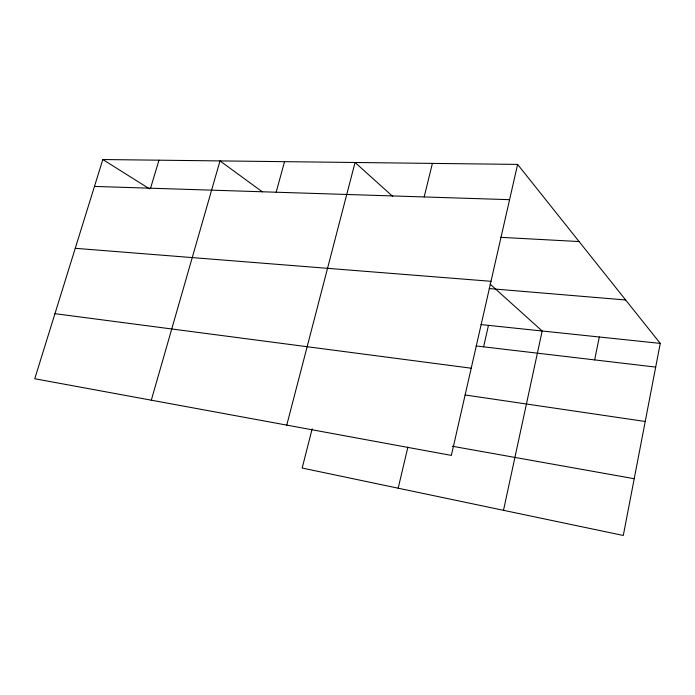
<?xml version="1.0" encoding="UTF-8"?>
<svg xmlns="http://www.w3.org/2000/svg" width="695" height="695" viewBox="0 0 695 695"><rect width="100%" height="100%" fill="white"/><g stroke="black" fill="none" stroke-linecap="round" stroke-linejoin="round"><path stroke-width="1.04" d="M517.61 164.402L451.368 455.407L34.75 378.74L102.817 159.529L517.61 164.402L660.25 343.391L623.293 535.471L302.169 468.039L312.177 428.789M594.642 359.906L599.316 336.997M503.51 510.321L542.17 331.002L490.062 284.081M483.598 346.84L488.463 325.364M398.174 488.203L407.887 447.102M424.193 196.946L432.394 163.403M286.757 425.114L355.058 162.491L392.762 196.45M276.167 192.22L284.542 161.666M151.302 400.19L219.994 160.91L262.389 191.872M150.572 188.206L158.955 160.189M94.468 186.416L509.583 199.674M500.435 237.325L579.083 241.547M75.251 248.306L491 281.301M489.263 288.564L625.648 299.971M480.931 324.574L660.25 343.391M476.058 345.945L655.689 367.09M54.948 313.671L471.219 368.211M465.068 394.969L645.229 421.483M452.289 446.242L634.214 478.716M102.817 159.529L149.564 188.892"/></g></svg>
